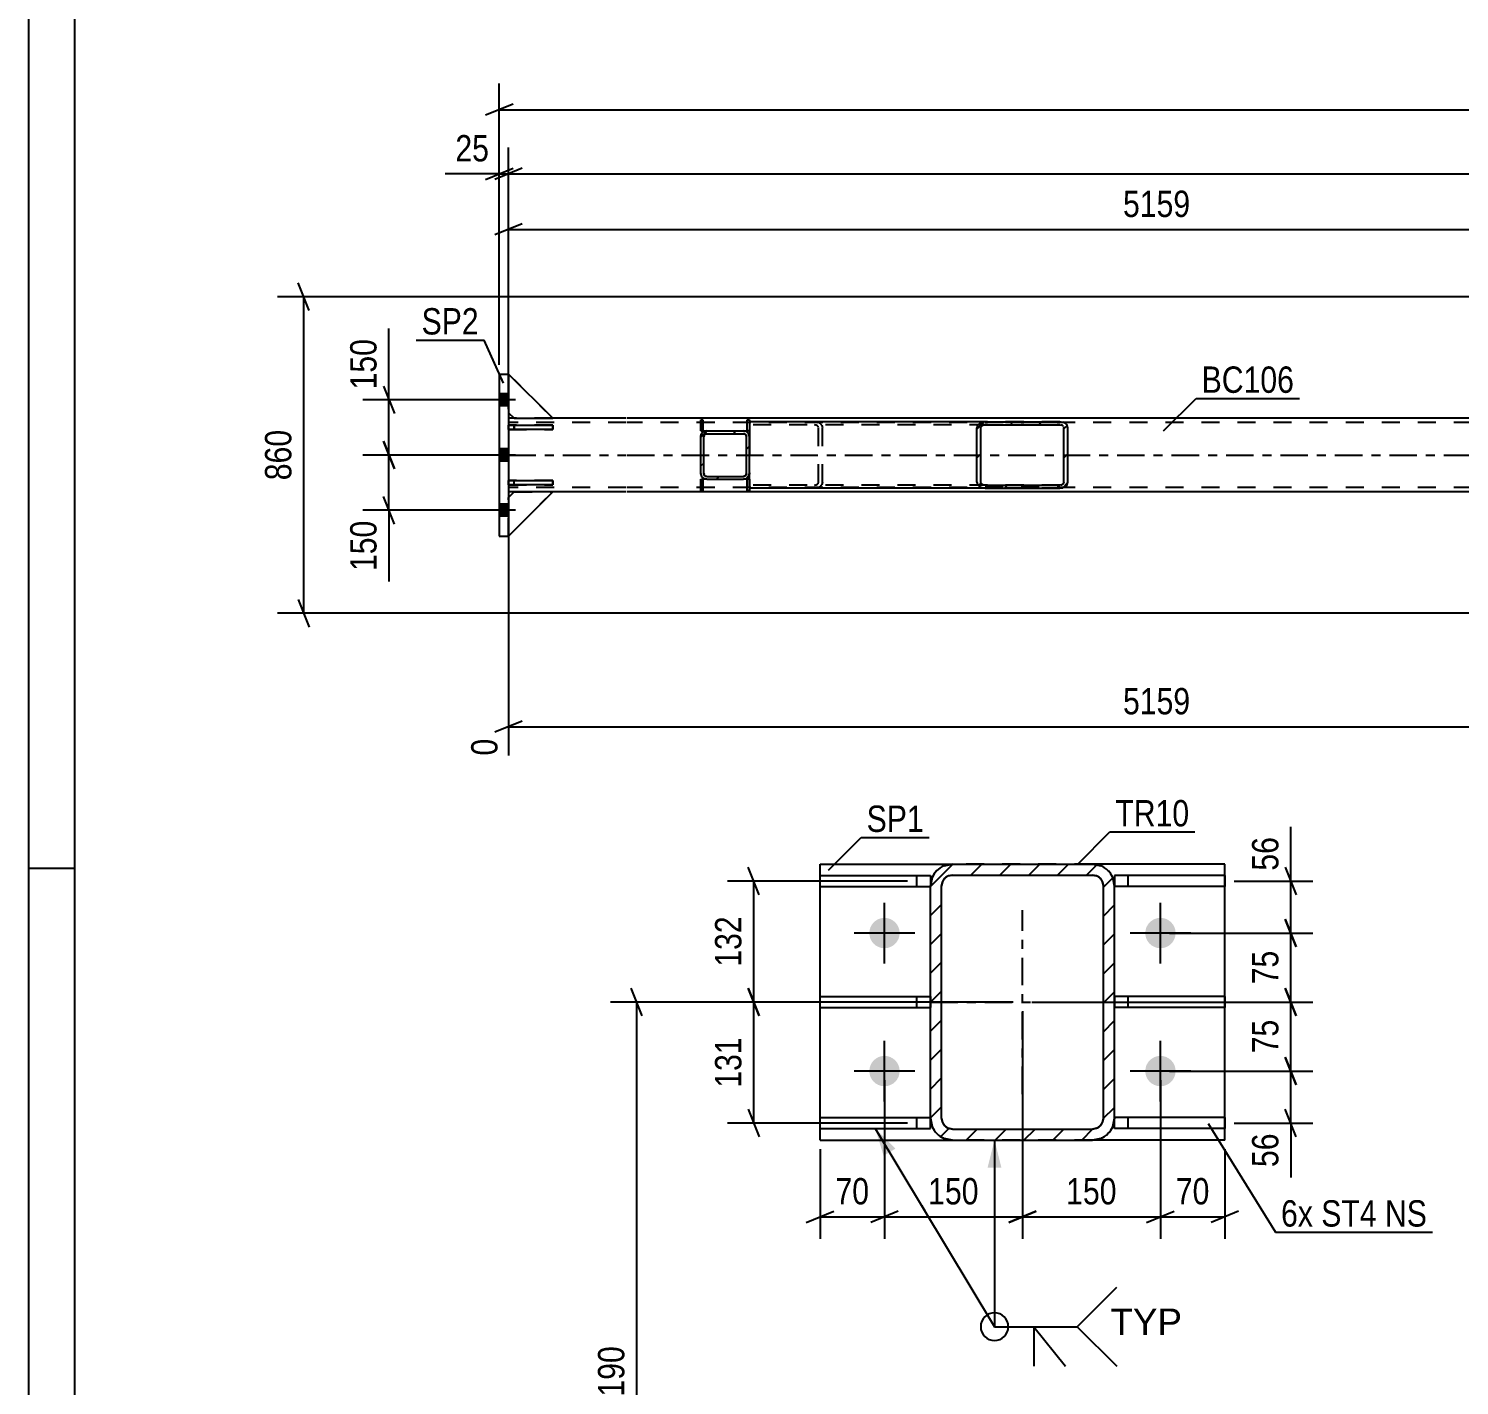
# Model space of a CAD drawing. Header units: millimetres. Extents: x -51 to 790, y -418 to 176.
# Drawn here: x -51.1 to 104.4, y -325.5 to -178 of the extents above; entities that cross this region are included whole.
import ezdxf

# ---------------------------------------------------------------- set-up
doc = ezdxf.new("R2010")
doc.units = ezdxf.units.MM
doc.linetypes.add('DXK_LINE_DOT2', pattern=[3.9198, 1.9599, -1.9599])
doc.linetypes.add('DXK_LINE_DOT3', pattern=[5.9187, 2.979, -0.9799, 0.9799, -0.9799])
doc.styles.add('Arial', font='ARIAL.TTF', dxfattribs={"height": 0.2})
doc.styles.add('Arial Narrow', font='ARIALN.TTF', dxfattribs={"height": 0.2})

# ---------------------------------------------------------------- blocks, each defined once
blk = doc.blocks.new('Unknown-389637219-15102')
at = {"color": 5, "linetype": 'Continuous'}
for p, q in [((-51.14, 175.66), (-51.14, -418.34)), ((-46.14, 170.66), (-46.14, -413.34)), ((-46.14, -269.34), (-51.14, -269.34))]:
    blk.add_line(p, q, dxfattribs=at)
blk = doc.blocks.new('Part-389637219-17723 - 17712')
at = {"linetype": 'Continuous'}
h = blk.add_hatch(dxfattribs=at)
h.set_pattern_fill('', scale=0.7, style=0, pattern_type=0)
h.set_pattern_definition([(45, (61.2886, -227.9383), (-1.57154, 1.57154), [])])
h.paths.add_polyline_path([(60.95, -227.99), (61.29, -227.94), (61.57, -227.8), (61.76, -227.59), (61.83, -227.35), (61.83, -221.43), (61.76, -221.18), (61.57, -220.97), (61.29, -220.84), (60.95, -220.79), (52.83, -220.79), (52.49, -220.84), (52.2, -220.97), (52.01, -221.18), (51.95, -221.43), (51.95, -227.35), (52.01, -227.59), (52.2, -227.8), (52.49, -227.94), (52.83, -227.99)])
h.paths.add_polyline_path([(52.66, -227.64), (52.52, -227.57), (52.42, -227.47), (52.39, -227.35), (52.39, -221.43), (52.42, -221.3), (52.52, -221.2), (52.66, -221.13), (52.83, -221.11), (60.95, -221.11), (61.12, -221.13), (61.26, -221.2), (61.36, -221.3), (61.39, -221.43), (61.39, -227.35), (61.36, -227.47), (61.26, -227.57), (61.12, -227.64), (60.95, -227.67), (52.83, -227.67)])
at = {"color": 2, "linetype": 'Continuous'}
for p, q in [((52.83, -220.79), (27.21, -220.79)), ((52.83, -220.79), (52.49, -220.84)), ((52.83, -220.79), (60.95, -220.79)), ((61.29, -220.84), (60.95, -220.79)), ((27.21, -221.75), (27.21, -222.39)), ((52.01, -221.18), (51.95, -221.43)), ((51.95, -227.35), (51.95, -221.43)), ((52.39, -221.43), (52.42, -221.3)), ((52.39, -227.35), (52.39, -221.43)), ((52.66, -221.13), (52.83, -221.11)), ((52.83, -221.11), (60.95, -221.11)), ((60.95, -221.11), (61.12, -221.13)), ((61.36, -221.3), (61.39, -221.43)), ((61.39, -227.35), (61.39, -221.43)), ((61.83, -221.43), (61.76, -221.18)), ((61.83, -227.35), (61.83, -221.43)), ((27.21, -227.03), (27.21, -226.39)), ((52.83, -227.99), (27.21, -227.99)), ((51.95, -227.35), (52.01, -227.59)), ((52.42, -227.47), (52.39, -227.35)), ((52.49, -227.94), (52.83, -227.99)), ((52.83, -227.67), (52.66, -227.64)), ((52.83, -227.67), (60.95, -227.67)), ((52.83, -227.99), (60.95, -227.99)), ((61.12, -227.64), (60.95, -227.67)), ((60.95, -227.99), (61.29, -227.94)), ((61.39, -227.35), (61.36, -227.47)), ((61.76, -227.59), (61.83, -227.35))]:
    blk.add_line(p, q, dxfattribs=at)
at = {"color": 7, "linetype": 'DXK_LINE_DOT2'}
for p, q in [((27.21, -220.79), (27.21, -221.75)), ((34.28, -220.79), (34.62, -220.84)), ((60.95, -220.79), (52.83, -220.79)), ((60.95, -221.11), (27.21, -221.11)), ((27.21, -222.39), (27.21, -226.39)), ((34.45, -221.13), (34.28, -221.11)), ((34.72, -221.43), (34.69, -221.3)), ((34.72, -227.35), (34.72, -221.43)), ((35.09, -221.18), (35.16, -221.43)), ((35.16, -227.35), (35.16, -221.43)), ((27.21, -227.35), (27.21, -227.03)), ((27.21, -227.99), (27.21, -227.35)), ((60.95, -227.67), (27.21, -227.67)), ((34.28, -227.67), (34.45, -227.64)), ((34.62, -227.94), (34.28, -227.99)), ((34.69, -227.47), (34.72, -227.35)), ((35.16, -227.35), (35.09, -227.59)), ((60.95, -227.99), (52.83, -227.99))]:
    blk.add_line(p, q, dxfattribs=at)
for centre, radius, start, end in [((34.42, -221.61), 0.802, 32.4104, 75.4453), ((34.35, -221.52), 0.401, 32.4104, 75.4453), ((34.35, -227.25), 0.401, 284.5547, 327.5896), ((34.42, -227.16), 0.802, 284.5547, 327.5896)]:
    blk.add_arc(centre, radius, start, end, dxfattribs=at)
at = {"color": 2, "linetype": 'Continuous'}
for centre, radius, start, end in [((52.69, -221.61), 0.802, 104.5547, 147.5896), ((61.09, -221.61), 0.802, 32.4104, 75.4453), ((52.76, -221.52), 0.401, 104.5547, 147.5896), ((61.02, -221.52), 0.401, 32.4104, 75.4453), ((52.69, -227.16), 0.802, 212.4104, 255.4453), ((52.76, -227.25), 0.401, 212.4104, 255.4453), ((61.02, -227.25), 0.401, 284.5547, 327.5896), ((61.09, -227.16), 0.802, 284.5547, 327.5896)]:
    blk.add_arc(centre, radius, start, end, dxfattribs=at)
blk = doc.blocks.new('Part-389637219-17779 - 17712')
at = {"color": 2, "linetype": 'Continuous'}
for p, q in [((26.97, -228.23), (26.97, -227.03)), ((27.21, -227.03), (26.97, -227.03)), ((27.21, -227.03), (27.21, -228.23)), ((27.21, -228.23), (26.97, -228.23))]:
    blk.add_line(p, q, dxfattribs=at)
blk = doc.blocks.new('Part-389637219-17781 - 17712')
at = {"color": 2, "linetype": 'Continuous'}
for p, q in [((21.93, -227.03), (21.93, -227.03)), ((21.93, -227.03), (21.93, -228.23)), ((21.93, -227.03), (22.17, -227.03)), ((22.17, -227.03), (22.17, -227.03)), ((22.17, -227.03), (22.17, -228.23)), ((22.17, -228.23), (21.93, -228.23)), ((22.17, -228.23), (22.17, -228.23))]:
    blk.add_line(p, q, dxfattribs=at)
at = {"color": 7, "linetype": 'DXK_LINE_DOT2'}
for p, q in [((21.93, -228.23), (21.93, -227.03)), ((22.17, -227.03), (22.17, -228.23))]:
    blk.add_line(p, q, dxfattribs=at)
blk = doc.blocks.new('Part-389637219-17724 - 17712')
at = {"linetype": 'Continuous'}
h = blk.add_hatch(dxfattribs=at)
h.set_pattern_fill('', scale=0.7, style=0, pattern_type=0)
h.set_pattern_definition([(45, (26.8196, -226.9783), (-1.57154, 1.57154), [])])
h.paths.add_polyline_path([(26.57, -227.03), (26.82, -226.98), (27.03, -226.84), (27.17, -226.63), (27.21, -226.39), (27.21, -222.39), (27.17, -222.14), (27.03, -221.93), (26.82, -221.8), (26.57, -221.75), (22.57, -221.75), (22.33, -221.8), (22.12, -221.93), (21.98, -222.14), (21.93, -222.39), (21.93, -226.39), (21.98, -226.63), (22.12, -226.84), (22.33, -226.98), (22.57, -227.03)])
h.paths.add_polyline_path([(22.45, -226.68), (22.35, -226.61), (22.28, -226.51), (22.25, -226.39), (22.25, -222.39), (22.28, -222.26), (22.35, -222.16), (22.45, -222.09), (22.57, -222.07), (26.57, -222.07), (26.7, -222.09), (26.8, -222.16), (26.87, -222.26), (26.89, -222.39), (26.89, -226.39), (26.87, -226.51), (26.8, -226.61), (26.7, -226.68), (26.57, -226.71), (22.57, -226.71)])
at = {"color": 7, "linetype": 'DXK_LINE_DOT2'}
for p, q in [((21.93, -222.39), (21.98, -222.14)), ((21.93, -226.39), (21.93, -222.39)), ((22.28, -222.26), (22.25, -222.39)), ((22.25, -226.39), (22.25, -222.39)), ((22.33, -221.8), (22.57, -221.75)), ((22.57, -222.07), (22.45, -222.09)), ((22.57, -221.75), (26.57, -221.75)), ((22.57, -222.07), (26.57, -222.07)), ((26.57, -221.75), (26.82, -221.8)), ((26.7, -222.09), (26.57, -222.07)), ((26.89, -222.39), (26.87, -222.26)), ((26.89, -226.39), (26.89, -222.39)), ((27.17, -222.14), (27.21, -222.39)), ((27.21, -226.39), (27.21, -222.39)), ((21.98, -226.63), (21.93, -226.39)), ((22.25, -226.39), (22.28, -226.51)), ((22.57, -227.03), (22.33, -226.98)), ((22.45, -226.68), (22.57, -226.71)), ((22.57, -226.71), (26.57, -226.71)), ((22.57, -227.03), (26.57, -227.03)), ((26.57, -226.71), (26.7, -226.68)), ((26.82, -226.98), (26.57, -227.03)), ((26.87, -226.51), (26.89, -226.39)), ((27.21, -226.39), (27.17, -226.63))]:
    blk.add_line(p, q, dxfattribs=at)
at = {"color": 2, "linetype": 'Continuous'}
for p, q in [((21.98, -222.14), (21.93, -222.39)), ((21.93, -226.39), (21.93, -222.39)), ((22.25, -222.39), (22.28, -222.26)), ((22.25, -226.39), (22.25, -222.39)), ((22.57, -221.75), (22.33, -221.8)), ((22.45, -222.09), (22.57, -222.07)), ((22.57, -221.75), (26.57, -221.75)), ((22.57, -222.07), (26.57, -222.07)), ((26.82, -221.8), (26.57, -221.75)), ((26.57, -222.07), (26.7, -222.09)), ((26.87, -222.26), (26.89, -222.39)), ((26.89, -226.39), (26.89, -222.39)), ((27.21, -222.39), (27.17, -222.14)), ((27.21, -226.39), (27.21, -222.39)), ((21.93, -226.39), (21.98, -226.63)), ((22.28, -226.51), (22.25, -226.39)), ((22.33, -226.98), (22.57, -227.03)), ((22.57, -226.71), (22.45, -226.68)), ((22.57, -226.71), (26.57, -226.71)), ((22.57, -227.03), (26.57, -227.03)), ((26.7, -226.68), (26.57, -226.71)), ((26.57, -227.03), (26.82, -226.98)), ((26.89, -226.39), (26.87, -226.51)), ((27.17, -226.63), (27.21, -226.39))]:
    blk.add_line(p, q, dxfattribs=at)
at = {"color": 7, "linetype": 'DXK_LINE_DOT3'}
blk.add_line((24.57, -224.39), (24.57, -224.39), dxfattribs=at)
at = {"color": 7, "linetype": 'DXK_LINE_DOT2'}
for centre, radius, start, end in [((22.57, -222.39), 0.64, 112.5, 157.5), ((22.57, -222.39), 0.32, 112.5, 157.5), ((26.57, -222.39), 0.32, 22.5, 67.5), ((26.57, -222.39), 0.64, 22.5, 67.5), ((22.57, -226.39), 0.64, 202.5, 247.5), ((22.57, -226.39), 0.32, 202.5, 247.5), ((26.57, -226.39), 0.32, 292.5, 337.5), ((26.57, -226.39), 0.64, 292.5, 337.5)]:
    blk.add_arc(centre, radius, start, end, dxfattribs=at)
at = {"color": 2, "linetype": 'Continuous'}
for centre, radius, start, end in [((22.57, -222.39), 0.64, 112.5, 157.5), ((22.57, -222.39), 0.32, 112.5, 157.5), ((26.57, -222.39), 0.32, 22.5, 67.5), ((26.57, -222.39), 0.64, 22.5, 67.5), ((22.57, -226.39), 0.64, 202.5, 247.5), ((22.57, -226.39), 0.32, 202.5, 247.5), ((26.57, -226.39), 0.32, 292.5, 337.5), ((26.57, -226.39), 0.64, 292.5, 337.5)]:
    blk.add_arc(centre, radius, start, end, dxfattribs=at)
blk = doc.blocks.new('Part-389637219-17791 - 17712')
at = {"color": 2, "linetype": 'Continuous'}
for p, q in [((1.63, -220.39), (1.03, -220.39)), ((13.83, -220.39), (5.83, -220.39)), ((598.77, -220.39), (13.93, -220.39)), ((1.63, -228.39), (1.03, -228.39)), ((13.83, -228.39), (5.83, -228.39)), ((598.77, -228.39), (13.93, -228.39))]:
    blk.add_line(p, q, dxfattribs=at)
at = {"color": 7, "linetype": 'DXK_LINE_DOT2'}
for p, q in [((1.03, -220.39), (1.03, -228.39)), ((5.83, -220.39), (1.63, -220.39)), ((13.83, -220.87), (1.03, -220.87)), ((603.57, -220.87), (13.93, -220.87)), ((13.83, -227.91), (1.03, -227.91)), ((5.83, -228.39), (1.63, -228.39)), ((603.57, -227.91), (13.93, -227.91))]:
    blk.add_line(p, q, dxfattribs=at)
at = {"color": 7, "linetype": 'DXK_LINE_DOT3'}
for p, q in [((1.03, -224.39), (13.83, -224.39)), ((13.93, -224.39), (603.57, -224.39))]:
    blk.add_line(p, q, dxfattribs=at)
blk = doc.blocks.new('Part-389637219-17738 - 17712')
at = {"color": 2, "linetype": 'Continuous'}
for p, q in [((0.03, -215.59), (1.03, -215.59)), ((0.03, -215.59), (0.03, -233.19)), ((1.03, -215.59), (1.03, -233.19)), ((0.03, -233.19), (1.03, -233.19))]:
    blk.add_line(p, q, dxfattribs=at)
blk = doc.blocks.new('Part-389637219-17740 - 17712')
at = {"color": 7, "linetype": 'DXK_LINE_DOT2'}
for p, q in [((5.83, -221.15), (1.03, -221.15)), ((1.03, -221.15), (1.03, -221.63)), ((1.03, -221.63), (5.83, -221.63)), ((1.63, -221.15), (1.63, -221.63)), ((5.83, -221.63), (5.83, -221.15))]:
    blk.add_line(p, q, dxfattribs=at)
blk = doc.blocks.new('Part-389637219-17741 - 17712')
at = {"color": 7, "linetype": 'DXK_LINE_DOT2'}
for p, q in [((5.83, -227.15), (1.03, -227.15)), ((1.03, -227.15), (1.03, -227.63)), ((1.03, -227.63), (5.83, -227.63)), ((1.63, -227.63), (1.63, -227.15)), ((5.83, -227.63), (5.83, -227.15))]:
    blk.add_line(p, q, dxfattribs=at)
blk = doc.blocks.new('Part-389637219-17742 - 17712')
at = {"color": 2, "linetype": 'Continuous'}
for p, q in [((1.03, -221.15), (5.83, -221.15)), ((1.03, -221.63), (1.03, -221.15)), ((5.83, -221.63), (1.03, -221.63)), ((5.83, -221.15), (5.83, -221.63))]:
    blk.add_line(p, q, dxfattribs=at)
at = {"color": 7, "linetype": 'DXK_LINE_DOT2'}
blk.add_line((1.63, -221.63), (1.63, -221.15), dxfattribs=at)
blk = doc.blocks.new('Part-389637219-17743 - 17712')
at = {"color": 2, "linetype": 'Continuous'}
for p, q in [((1.03, -227.15), (5.83, -227.15)), ((1.03, -227.63), (1.03, -227.15)), ((5.83, -227.63), (1.03, -227.63)), ((5.83, -227.15), (5.83, -227.63))]:
    blk.add_line(p, q, dxfattribs=at)
at = {"color": 7, "linetype": 'DXK_LINE_DOT2'}
blk.add_line((1.63, -227.63), (1.63, -227.15), dxfattribs=at)
blk = doc.blocks.new('Part-389637219-17744 - 17712')
at = {"color": 7, "linetype": 'DXK_LINE_DOT2'}
for p, q in [((1.03, -228.99), (1.63, -228.39)), ((5.83, -228.39), (1.03, -233.19)), ((1.63, -228.39), (5.83, -228.39)), ((1.03, -233.19), (1.03, -228.99))]:
    blk.add_line(p, q, dxfattribs=at)
blk = doc.blocks.new('Part-389637219-17745 - 17712')
at = {"color": 2, "linetype": 'Continuous'}
for p, q in [((1.03, -228.99), (1.63, -228.39)), ((5.83, -228.39), (1.03, -233.19)), ((5.83, -228.39), (1.63, -228.39))]:
    blk.add_line(p, q, dxfattribs=at)
at = {"color": 7, "linetype": 'DXK_LINE_DOT2'}
blk.add_line((1.03, -233.19), (1.03, -228.99), dxfattribs=at)
blk = doc.blocks.new('Part-389637219-17746 - 17712')
at = {"color": 7, "linetype": 'DXK_LINE_DOT2'}
for p, q in [((1.03, -228.99), (1.63, -228.39)), ((5.83, -228.39), (1.03, -233.19)), ((1.63, -228.39), (5.83, -228.39)), ((1.03, -233.19), (1.03, -228.99))]:
    blk.add_line(p, q, dxfattribs=at)
blk = doc.blocks.new('Part-389637219-17747 - 17712')
at = {"color": 7, "linetype": 'DXK_LINE_DOT2'}
for p, q in [((5.83, -220.39), (1.03, -215.59)), ((1.03, -215.59), (1.03, -219.79)), ((1.03, -219.79), (1.63, -220.39)), ((1.63, -220.39), (5.83, -220.39))]:
    blk.add_line(p, q, dxfattribs=at)
blk = doc.blocks.new('Part-389637219-17748 - 17712')
at = {"color": 2, "linetype": 'Continuous'}
for p, q in [((5.83, -220.39), (1.03, -215.59)), ((1.03, -219.79), (1.63, -220.39)), ((1.63, -220.39), (5.83, -220.39))]:
    blk.add_line(p, q, dxfattribs=at)
at = {"color": 7, "linetype": 'DXK_LINE_DOT2'}
blk.add_line((1.03, -215.59), (1.03, -219.79), dxfattribs=at)
blk = doc.blocks.new('Part-389637219-17749 - 17712')
at = {"color": 7, "linetype": 'DXK_LINE_DOT2'}
for p, q in [((5.83, -220.39), (1.03, -215.59)), ((1.03, -215.59), (1.03, -219.79)), ((1.03, -219.79), (1.63, -220.39)), ((1.63, -220.39), (5.83, -220.39))]:
    blk.add_line(p, q, dxfattribs=at)
blk = doc.blocks.new('Part-389637219-17780 - 17712')
at = {"color": 2, "linetype": 'Continuous'}
for p, q in [((26.97, -221.75), (26.97, -220.55)), ((26.97, -220.55), (27.21, -220.55)), ((27.21, -220.55), (27.21, -221.75)), ((27.21, -221.75), (26.97, -221.75))]:
    blk.add_line(p, q, dxfattribs=at)
blk = doc.blocks.new('Part-389637219-17782 - 17712')
at = {"color": 2, "linetype": 'Continuous'}
for p, q in [((21.93, -220.55), (21.93, -220.55)), ((21.93, -220.55), (22.17, -220.55)), ((21.93, -221.75), (21.93, -220.55)), ((22.17, -220.55), (22.17, -220.55)), ((22.17, -221.75), (22.17, -220.55)), ((21.93, -221.75), (22.17, -221.75)), ((22.17, -221.75), (22.17, -221.75))]:
    blk.add_line(p, q, dxfattribs=at)
at = {"color": 7, "linetype": 'DXK_LINE_DOT2'}
for p, q in [((21.93, -221.75), (21.93, -220.55)), ((22.17, -220.55), (22.17, -221.75)), ((22.17, -221.75), (22.17, -221.75))]:
    blk.add_line(p, q, dxfattribs=at)
blk = doc.blocks.new('Bolt-389637219-17883 - 17712')
at = {"linetype": 'Continuous'}
for points in [[(0.03, -217.73), (0.03, -219.05), (1.03, -219.05), (1.03, -217.73)], [(0.03, -217.73), (0.03, -219.05), (1.03, -219.05), (1.03, -217.73)], [(0.03, -217.73), (0.03, -219.05), (1.03, -219.05), (1.03, -217.73)], [(0.03, -217.73), (0.03, -219.05), (1.03, -219.05), (1.03, -217.73)], [(0.03, -223.73), (0.03, -225.05), (1.03, -225.05), (1.03, -223.73)], [(0.03, -223.73), (0.03, -225.05), (1.03, -225.05), (1.03, -223.73)], [(0.03, -229.73), (0.03, -231.05), (1.03, -231.05), (1.03, -229.73)], [(0.03, -229.73), (0.03, -231.05), (1.03, -231.05), (1.03, -229.73)], [(0.03, -229.73), (0.03, -231.05), (1.03, -231.05), (1.03, -229.73)], [(0.03, -229.73), (0.03, -231.05), (1.03, -231.05), (1.03, -229.73)]]:
    blk.add_hatch(color=1, dxfattribs=at).paths.add_polyline_path(points)
at = {"color": 1, "linetype": 'Continuous'}
for p, q in [((1.03, -217.73), (0.03, -217.73)), ((1.03, -217.73), (0.03, -217.73)), ((1.03, -217.73), (0.03, -217.73)), ((1.03, -217.73), (0.03, -217.73)), ((1.79, -218.39), (-2.97, -218.39)), ((1.79, -218.39), (-2.97, -218.39)), ((1.79, -218.39), (-2.97, -218.39)), ((1.79, -218.39), (-2.97, -218.39)), ((1.03, -219.05), (0.03, -219.05)), ((1.03, -219.05), (0.03, -219.05)), ((1.03, -219.05), (0.03, -219.05)), ((1.03, -219.05), (0.03, -219.05)), ((1.03, -223.73), (0.03, -223.73)), ((1.03, -223.73), (0.03, -223.73)), ((1.79, -224.39), (-2.97, -224.39)), ((1.79, -224.39), (-2.97, -224.39)), ((1.03, -225.05), (0.03, -225.05)), ((1.03, -225.05), (0.03, -225.05)), ((1.03, -229.73), (0.03, -229.73)), ((1.03, -229.73), (0.03, -229.73)), ((1.03, -229.73), (0.03, -229.73)), ((1.03, -229.73), (0.03, -229.73)), ((1.79, -230.39), (-2.97, -230.39)), ((1.79, -230.39), (-2.97, -230.39)), ((1.79, -230.39), (-2.97, -230.39)), ((1.79, -230.39), (-2.97, -230.39)), ((1.03, -231.05), (0.03, -231.05)), ((1.03, -231.05), (0.03, -231.05)), ((1.03, -231.05), (0.03, -231.05)), ((1.03, -231.05), (0.03, -231.05))]:
    blk.add_line(p, q, dxfattribs=at)
blk = doc.blocks.new('Part-389637219-22914 - 22887')
at = {"color": 2, "linetype": 'Continuous'}
for p, q in [((34.9, -298.84), (34.9, -268.84)), ((34.9, -268.84), (49.3, -268.84)), ((78.9, -268.84), (64.5, -268.84)), ((78.9, -298.84), (78.9, -268.84)), ((34.9, -298.84), (49.3, -298.84)), ((78.9, -298.84), (64.5, -298.84))]:
    blk.add_line(p, q, dxfattribs=at)
at = {"color": 7, "linetype": 'DXK_LINE_DOT2'}
for p, q in [((64.5, -268.84), (49.3, -268.84)), ((64.5, -298.84), (49.3, -298.84))]:
    blk.add_line(p, q, dxfattribs=at)
blk = doc.blocks.new('Part-389637219-22948 - 22887')
at = {"color": 2, "linetype": 'Continuous'}
for p, q in [((34.9, -284.44), (34.9, -283.24)), ((34.9, -283.24), (46.9, -283.24)), ((34.9, -284.44), (46.9, -284.44))]:
    blk.add_line(p, q, dxfattribs=at)
at = {"color": 7, "linetype": 'DXK_LINE_DOT2'}
for p, q in [((45.4, -284.44), (45.4, -283.24)), ((46.9, -283.24), (46.9, -284.44))]:
    blk.add_line(p, q, dxfattribs=at)
blk = doc.blocks.new('Part-389637219-22949 - 22887')
at = {"color": 2, "linetype": 'Continuous'}
for p, q in [((34.9, -271.29), (34.9, -270.09)), ((34.9, -270.09), (46.9, -270.09)), ((46.9, -270.09), (46.9, -271.24)), ((34.9, -271.29), (46.9, -271.29))]:
    blk.add_line(p, q, dxfattribs=at)
at = {"color": 7, "linetype": 'DXK_LINE_DOT2'}
for p, q in [((45.4, -271.29), (45.4, -270.09)), ((46.9, -271.24), (46.9, -271.29))]:
    blk.add_line(p, q, dxfattribs=at)
blk = doc.blocks.new('Part-389637219-22950 - 22887')
at = {"color": 2, "linetype": 'Continuous'}
for p, q in [((34.9, -297.59), (34.9, -296.39)), ((34.9, -296.39), (46.9, -296.39)), ((46.9, -297.59), (46.9, -296.44)), ((34.9, -297.59), (46.9, -297.59))]:
    blk.add_line(p, q, dxfattribs=at)
at = {"color": 7, "linetype": 'DXK_LINE_DOT2'}
for p, q in [((45.4, -297.59), (45.4, -296.39)), ((46.9, -296.44), (46.9, -296.39)), ((46.9, -296.39), (46.9, -296.44))]:
    blk.add_line(p, q, dxfattribs=at)
blk = doc.blocks.new('Part-389637219-22951 - 22887')
at = {"color": 2, "linetype": 'Continuous'}
for p, q in [((78.9, -283.24), (66.9, -283.24)), ((78.9, -284.44), (66.9, -284.44)), ((78.9, -283.24), (78.9, -284.44))]:
    blk.add_line(p, q, dxfattribs=at)
at = {"color": 7, "linetype": 'DXK_LINE_DOT2'}
for p, q in [((66.9, -283.24), (66.9, -284.44)), ((68.4, -284.44), (68.4, -283.24))]:
    blk.add_line(p, q, dxfattribs=at)
blk = doc.blocks.new('Part-389637219-22952 - 22887')
at = {"color": 2, "linetype": 'Continuous'}
for p, q in [((78.9, -270.09), (66.9, -270.09)), ((66.9, -270.09), (66.9, -271.24)), ((78.9, -270.09), (78.9, -271.29)), ((78.9, -271.29), (66.9, -271.29))]:
    blk.add_line(p, q, dxfattribs=at)
at = {"color": 7, "linetype": 'DXK_LINE_DOT2'}
for p, q in [((68.4, -271.29), (68.4, -270.09)), ((66.9, -271.24), (66.9, -271.29))]:
    blk.add_line(p, q, dxfattribs=at)
blk = doc.blocks.new('Part-389637219-22953 - 22887')
at = {"color": 2, "linetype": 'Continuous'}
for p, q in [((78.9, -296.39), (66.9, -296.39)), ((66.9, -297.59), (66.9, -296.44)), ((78.9, -296.39), (78.9, -297.59)), ((78.9, -297.59), (66.9, -297.59))]:
    blk.add_line(p, q, dxfattribs=at)
at = {"color": 7, "linetype": 'DXK_LINE_DOT2'}
for p, q in [((66.9, -296.44), (66.9, -296.39)), ((66.9, -296.39), (66.9, -296.44)), ((68.4, -297.59), (68.4, -296.39))]:
    blk.add_line(p, q, dxfattribs=at)
blk = doc.blocks.new('Part-389637219-22967 - 22887')
at = {"linetype": 'Continuous'}
h = blk.add_hatch(dxfattribs=at)
h.set_pattern_fill('', scale=0.7, style=0, pattern_type=0)
h.set_pattern_definition([(45, (46.8958, -296.4366), (-1.57154, 1.57154), [])])
h.paths.add_polyline_path([(46.9, -271.24), (46.9, -296.44), (47.08, -297.36), (47.6, -298.13), (48.38, -298.65), (49.3, -298.84), (64.5, -298.84), (65.41, -298.65), (66.19, -298.13), (66.71, -297.36), (66.9, -296.44), (66.9, -271.24), (66.71, -270.32), (66.19, -269.54), (65.41, -269.02), (64.5, -268.84), (49.3, -268.84), (48.38, -269.02), (47.6, -269.54), (47.08, -270.32)])
h.paths.add_polyline_path([(48.45, -270.39), (48.84, -270.13), (49.3, -270.04), (64.5, -270.04), (64.96, -270.13), (65.34, -270.39), (65.6, -270.78), (65.7, -271.24), (65.7, -296.44), (65.6, -296.9), (65.34, -297.29), (64.96, -297.55), (64.5, -297.64), (49.3, -297.64), (48.84, -297.55), (48.45, -297.29), (48.19, -296.9), (48.1, -296.44), (48.1, -271.24), (48.19, -270.78)])
at = {"color": 7, "linetype": 'DXK_LINE_DOT2'}
for p, q in [((48.38, -269.02), (49.3, -268.84)), ((49.3, -268.84), (64.5, -268.84)), ((64.5, -268.84), (65.41, -269.02)), ((46.9, -271.24), (47.08, -270.32)), ((49.3, -270.04), (48.84, -270.13)), ((49.3, -270.04), (64.5, -270.04)), ((64.96, -270.13), (64.5, -270.04)), ((66.71, -270.32), (66.9, -271.24)), ((46.9, -296.44), (46.9, -271.24)), ((48.19, -270.78), (48.1, -271.24)), ((48.1, -296.44), (48.1, -271.24)), ((65.7, -271.24), (65.6, -270.78)), ((65.7, -296.44), (65.7, -271.24)), ((66.9, -296.44), (66.9, -271.24)), ((47.08, -297.36), (46.9, -296.44)), ((48.1, -296.44), (48.19, -296.9)), ((65.6, -296.9), (65.7, -296.44)), ((66.9, -296.44), (66.71, -297.36)), ((48.84, -297.55), (49.3, -297.64)), ((49.3, -297.64), (64.5, -297.64)), ((64.5, -297.64), (64.96, -297.55)), ((49.3, -298.84), (48.38, -298.65)), ((49.3, -298.84), (64.5, -298.84)), ((65.41, -298.65), (64.5, -298.84))]:
    blk.add_line(p, q, dxfattribs=at)
at = {"color": 2, "linetype": 'Continuous'}
for p, q in [((49.3, -268.84), (48.38, -269.02)), ((49.3, -268.84), (64.5, -268.84)), ((65.41, -269.02), (64.5, -268.84)), ((47.08, -270.32), (46.9, -271.24)), ((48.84, -270.13), (49.3, -270.04)), ((49.3, -270.04), (64.5, -270.04)), ((64.5, -270.04), (64.96, -270.13)), ((66.9, -271.24), (66.71, -270.32)), ((46.9, -296.44), (46.9, -271.24)), ((48.1, -271.24), (48.19, -270.78)), ((48.1, -296.44), (48.1, -271.24)), ((65.6, -270.78), (65.7, -271.24)), ((65.7, -296.44), (65.7, -271.24)), ((66.9, -296.44), (66.9, -271.24)), ((46.9, -296.44), (47.08, -297.36)), ((48.19, -296.9), (48.1, -296.44)), ((65.7, -296.44), (65.6, -296.9)), ((66.71, -297.36), (66.9, -296.44)), ((49.3, -297.64), (48.84, -297.55)), ((49.3, -297.64), (64.5, -297.64)), ((64.96, -297.55), (64.5, -297.64)), ((48.38, -298.65), (49.3, -298.84)), ((49.3, -298.84), (64.5, -298.84)), ((64.5, -298.84), (65.41, -298.65))]:
    blk.add_line(p, q, dxfattribs=at)
at = {"color": 7, "linetype": 'DXK_LINE_DOT3'}
for p, q in [((56.9, -293.84), (56.9, -273.84)), ((46.9, -283.84), (66.9, -283.84))]:
    blk.add_line(p, q, dxfattribs=at)
at = {"color": 7, "linetype": 'DXK_LINE_DOT2'}
for centre, radius, start, end in [((49.3, -271.24), 2.4, 112.5, 157.5), ((64.5, -271.24), 2.4, 22.5, 67.5), ((49.3, -271.24), 1.2, 112.5, 157.5), ((64.5, -271.24), 1.2, 22.5, 67.5), ((49.3, -296.44), 1.2, 202.5, 247.5), ((64.5, -296.44), 1.2, 292.5, 337.5), ((49.3, -296.44), 2.4, 202.5, 247.5), ((64.5, -296.44), 2.4, 292.5, 337.5)]:
    blk.add_arc(centre, radius, start, end, dxfattribs=at)
at = {"color": 2, "linetype": 'Continuous'}
for centre, radius, start, end in [((49.3, -271.24), 2.4, 112.5, 157.5), ((64.5, -271.24), 2.4, 22.5, 67.5), ((49.3, -271.24), 1.2, 112.5, 157.5), ((64.5, -271.24), 1.2, 22.5, 67.5), ((49.3, -296.44), 1.2, 202.5, 247.5), ((64.5, -296.44), 1.2, 292.5, 337.5), ((49.3, -296.44), 2.4, 202.5, 247.5), ((64.5, -296.44), 2.4, 292.5, 337.5)]:
    blk.add_arc(centre, radius, start, end, dxfattribs=at)
blk = doc.blocks.new('Bolt-389637219-23059 - 22887')
at = {"linetype": 'Continuous'}
for points in [[(40.25, -276.34, -1), (43.55, -276.34, -1)], [(70.25, -276.34, -1), (73.55, -276.34, -1)], [(40.25, -291.34, -1), (43.55, -291.34, -1)], [(70.25, -291.34, -1), (73.55, -291.34, -1)]]:
    blk.add_hatch(color=1, dxfattribs=at).paths.add_polyline_path(points)
at = {"color": 1, "linetype": 'Continuous'}
for p, q in [((41.9, -279.64), (41.9, -273.04)), ((71.9, -279.64), (71.9, -273.04)), ((45.2, -276.34), (38.6, -276.34)), ((75.2, -276.34), (68.6, -276.34)), ((41.9, -294.64), (41.9, -288.04)), ((71.9, -294.64), (71.9, -288.04)), ((45.2, -291.34), (38.6, -291.34)), ((75.2, -291.34), (68.6, -291.34))]:
    blk.add_line(p, q, dxfattribs=at)
blk = doc.blocks.new('StraightDimension-389637219-38809 - 17712')
at = {"color": 7, "linetype": 'Continuous'}
for p, q in [((-12.57, -222.89), (-11.37, -225.89)), ((-2.34, -224.39), (-14.82, -224.39)), ((-11.97, -230.39), (-11.97, -224.39)), ((-11.37, -231.89), (-12.57, -228.89)), ((-2.34, -230.39), (-14.82, -230.39))]:
    blk.add_line(p, q, dxfattribs=at)
at = {"color": 0}
blk.add_wipeout([(-12.72, -230.91), (-16.92, -230.91), (-16.92, -237.6), (-12.72, -237.6)], dxfattribs=at)
at = {"color": 7, "linetype": 'Continuous'}
blk.add_line((-11.97, -230.39), (-11.97, -238.12), dxfattribs=at)
blk.add_line((-11.97, -230.39), (-11.97, -238.12), dxfattribs=at)
at = {"color": 3, "style": 'Arial Narrow'}
blk.add_text('150', height=2.863, rotation=90.0002, dxfattribs=at).set_placement((-13.32, -237))
blk = doc.blocks.new('StraightDimension-389637219-24324 - 17712')
at = {"color": 7, "linetype": 'Continuous'}
for p, q in [((1.03, -214.59), (1.03, -190.98)), ((2.53, -193.23), (-0.47, -194.43)), ((1.03, -193.83), (603.57, -193.83))]:
    blk.add_line(p, q, dxfattribs=at)
blk = doc.blocks.new('StraightDimension-389637219-24325 - 17712')
at = {"color": 7, "linetype": 'Continuous'}
for p, q in [((0.03, -214.59), (0.03, -190.98)), ((1.03, -214.59), (1.03, -190.98)), ((-1.47, -194.43), (1.53, -193.23)), ((2.53, -193.23), (-0.47, -194.43)), ((0.03, -193.83), (1.03, -193.83))]:
    blk.add_line(p, q, dxfattribs=at)
at = {"color": 0}
blk.add_wipeout([(-0.49, -193.08), (-0.49, -188.88), (-5.35, -188.88), (-5.35, -193.08)], dxfattribs=at)
at = {"color": 7, "linetype": 'Continuous'}
blk.add_line((0.03, -193.83), (-5.87, -193.83), dxfattribs=at)
blk.add_line((0.03, -193.83), (-5.87, -193.83), dxfattribs=at)
at = {"color": 3, "style": 'Arial Narrow'}
blk.add_text('25', height=2.863, dxfattribs=at).set_placement((-4.75, -192.48))
blk = doc.blocks.new('StraightDimension-389637219-24482 - 17712')
at = {"color": 7, "linetype": 'Continuous'}
for p, q in [((0.03, -214.59), (0.03, -184.01)), ((1.53, -186.26), (-1.47, -187.46)), ((0.03, -186.86), (604.57, -186.86))]:
    blk.add_line(p, q, dxfattribs=at)
blk = doc.blocks.new('StraightDimension-389637219-24494 - 17712')
at = {"color": 7, "linetype": 'Continuous'}
for p, q in [((-20.63, -208.69), (-21.83, -205.69)), ((137.07, -207.19), (-24.08, -207.19)), ((-21.23, -241.58), (-21.23, -207.19)), ((-21.83, -240.08), (-20.63, -243.08)), ((137.07, -241.58), (-24.08, -241.58))]:
    blk.add_line(p, q, dxfattribs=at)
at = {"color": 0}
blk.add_wipeout([(-21.98, -221.04), (-26.18, -221.04), (-26.18, -227.73), (-21.98, -227.73)], dxfattribs=at)
at = {"color": 3, "style": 'Arial Narrow'}
blk.add_text('860', height=2.863, rotation=90.0002, dxfattribs=at).set_placement((-22.58, -227.13))
blk = doc.blocks.new('StraightDimension-389637219-24502 - 17712')
at = {"color": 7, "linetype": 'Continuous'}
for p, q in [((1.03, -229.39), (1.03, -257.05)), ((141.93, -239.02), (141.93, -262.53)), ((2.53, -253.32), (-0.47, -254.52)), ((140.43, -254.52), (143.43, -253.32)), ((1.03, -253.92), (141.93, -253.92))]:
    blk.add_line(p, q, dxfattribs=at)
at = {"color": 0}
blk.add_wipeout([(75.74, -253.17), (75.74, -248.97), (67.23, -248.97), (67.23, -253.17)], dxfattribs=at)
at = {"color": 0, "linetype": 'Continuous'}
for points in [[(0.43, -254.62), (-3.77, -254.62), (-3.77, -257.65), (0.43, -257.65)], [(141.33, -254.62), (137.13, -254.62), (137.13, -263.13), (141.33, -263.13)]]:
    blk.add_wipeout(points, dxfattribs=at)
at = {"color": 3, "style": 'Arial Narrow'}
blk.add_text('5159', height=2.863, dxfattribs=at).set_placement((67.83, -252.57))
at = {"color": 3, "linetype": 'Continuous', "style": 'Arial Narrow'}
for s, height, p in [('0', 2.86, (-0.17, -257.05)), ('5159', 2.863, (140.73, -262.53))]:
    blk.add_text(s, height=height, rotation=90.0002, dxfattribs=at).set_placement(p)
blk = doc.blocks.new('StraightDimension-389637219-30841 - 17712')
at = {"color": 7, "linetype": 'Continuous'}
for p, q in [((1.03, -219.39), (1.03, -197.02)), ((141.93, -217.33), (141.93, -197.02)), ((2.53, -199.27), (-0.47, -200.47)), ((1.03, -199.87), (141.93, -199.87)), ((140.43, -200.47), (143.43, -199.27))]:
    blk.add_line(p, q, dxfattribs=at)
at = {"color": 0}
blk.add_wipeout([(75.74, -199.12), (75.74, -194.92), (67.23, -194.92), (67.23, -199.12)], dxfattribs=at)
at = {"color": 3, "style": 'Arial Narrow'}
blk.add_text('5159', height=2.863, dxfattribs=at).set_placement((67.83, -198.52))
blk = doc.blocks.new('StraightDimension-389637219-38808 - 17712')
at = {"color": 7, "linetype": 'Continuous'}
for p, q in [((-12.57, -216.89), (-11.37, -219.89)), ((-2.97, -218.39), (-14.82, -218.39)), ((-11.97, -224.39), (-11.97, -218.39)), ((-11.37, -225.89), (-12.57, -222.89)), ((-2.34, -224.39), (-14.82, -224.39))]:
    blk.add_line(p, q, dxfattribs=at)
at = {"color": 0}
blk.add_wipeout([(-12.72, -211.18), (-16.92, -211.18), (-16.92, -217.86), (-12.72, -217.86)], dxfattribs=at)
at = {"color": 7, "linetype": 'Continuous'}
blk.add_line((-11.97, -218.39), (-11.97, -210.65), dxfattribs=at)
blk.add_line((-11.97, -218.39), (-11.97, -210.65), dxfattribs=at)
at = {"color": 3, "style": 'Arial Narrow'}
blk.add_text('150', height=2.863, rotation=90.0002, dxfattribs=at).set_placement((-13.32, -217.26))
blk = doc.blocks.new('StraightDimension-389637219-39030 - 22887')
at = {"color": 7, "linetype": 'Continuous'}
for p, q in [((85.47, -282.34), (86.67, -285.34)), ((57.9, -283.84), (88.47, -283.84)), ((86.07, -291.34), (86.07, -283.84)), ((86.67, -292.84), (85.47, -289.84)), ((72.9, -291.34), (88.47, -291.34))]:
    blk.add_line(p, q, dxfattribs=at)
at = {"color": 0}
blk.add_wipeout([(85.32, -285.16), (81.12, -285.16), (81.12, -290.01), (85.32, -290.01)], dxfattribs=at)
at = {"color": 3, "style": 'Arial Narrow'}
blk.add_text('75', height=2.863, rotation=90.0002, dxfattribs=at).set_placement((84.72, -289.41))
blk = doc.blocks.new('StraightDimension-389637219-38968 - 22887')
at = {"color": 7, "linetype": 'Continuous'}
for p, q in [((28.29, -272.19), (27.09, -269.19)), ((44.4, -270.69), (24.84, -270.69)), ((27.69, -283.84), (27.69, -270.69)), ((27.09, -282.34), (28.29, -285.34)), ((55.9, -283.84), (24.84, -283.84))]:
    blk.add_line(p, q, dxfattribs=at)
at = {"color": 0}
blk.add_wipeout([(26.94, -273.92), (22.74, -273.92), (22.74, -280.6), (26.94, -280.6)], dxfattribs=at)
at = {"color": 3, "style": 'Arial Narrow'}
blk.add_text('132', height=2.863, rotation=90.0002, dxfattribs=at).set_placement((26.34, -280))
blk = doc.blocks.new('StraightDimension-389637219-39031 - 22887')
at = {"color": 7, "linetype": 'Continuous'}
for p, q in [((85.47, -289.84), (86.67, -292.84)), ((72.9, -291.34), (88.47, -291.34)), ((86.07, -296.99), (86.07, -291.34)), ((86.67, -298.49), (85.47, -295.49)), ((79.9, -296.99), (88.47, -296.99))]:
    blk.add_line(p, q, dxfattribs=at)
at = {"color": 0}
blk.add_wipeout([(85.32, -297.51), (81.12, -297.51), (81.12, -302.37), (85.32, -302.37)], dxfattribs=at)
at = {"color": 7, "linetype": 'Continuous'}
blk.add_line((86.07, -296.99), (86.07, -302.89), dxfattribs=at)
blk.add_line((86.07, -296.99), (86.07, -302.89), dxfattribs=at)
at = {"color": 3, "style": 'Arial Narrow'}
blk.add_text('56', height=2.863, rotation=90.0002, dxfattribs=at).set_placement((84.72, -301.77))
blk = doc.blocks.new('StraightDimension-389637219-24110 - 22887')
at = {"color": 7, "linetype": 'Continuous'}
for p, q in [((41.9, -292.34), (41.9, -309.58)), ((34.9, -299.84), (34.9, -309.58)), ((33.4, -307.78), (36.4, -306.58)), ((34.9, -307.18), (41.9, -307.18)), ((43.4, -306.58), (40.4, -307.78))]:
    blk.add_line(p, q, dxfattribs=at)
at = {"color": 0}
blk.add_wipeout([(40.82, -306.43), (40.82, -302.23), (35.97, -302.23), (35.97, -306.43)], dxfattribs=at)
at = {"color": 3, "style": 'Arial Narrow'}
blk.add_text('70', height=2.863, dxfattribs=at).set_placement((36.57, -305.83))
blk = doc.blocks.new('StraightDimension-389637219-24108 - 22887')
at = {"color": 7, "linetype": 'Continuous'}
for p, q in [((56.9, -284.84), (56.9, -309.58)), ((71.9, -292.34), (71.9, -309.58)), ((58.4, -306.58), (55.4, -307.78)), ((56.9, -307.18), (71.9, -307.18)), ((70.4, -307.78), (73.4, -306.58))]:
    blk.add_line(p, q, dxfattribs=at)
at = {"color": 0}
blk.add_wipeout([(67.74, -306.43), (67.74, -302.23), (61.05, -302.23), (61.05, -306.43)], dxfattribs=at)
at = {"color": 3, "style": 'Arial Narrow'}
blk.add_text('150', height=2.863, dxfattribs=at).set_placement((61.65, -305.83))
blk = doc.blocks.new('StraightDimension-389637219-23734 - 22887')
at = {"color": 7, "linetype": 'Continuous'}
for p, q in [((15.57, -285.34), (14.37, -282.34)), ((45.9, -283.84), (12.12, -283.84)), ((14.97, -365.94), (14.97, -283.84)), ((14.37, -364.44), (15.57, -367.44)), ((55.9, -365.94), (12.12, -365.94))]:
    blk.add_line(p, q, dxfattribs=at)
at = {"color": 0}
blk.add_wipeout([(14.22, -320.63), (10.02, -320.63), (10.02, -329.14), (14.22, -329.14)], dxfattribs=at)
at = {"color": 3, "style": 'Arial Narrow'}
blk.add_text('3190', height=2.863, rotation=90.0002, dxfattribs=at).set_placement((13.62, -328.54))
blk = doc.blocks.new('StraightDimension-389637219-24107 - 22887')
at = {"color": 7, "linetype": 'Continuous'}
for p, q in [((71.9, -292.34), (71.9, -309.58)), ((78.9, -299.84), (78.9, -309.58)), ((70.4, -307.78), (73.4, -306.58)), ((71.9, -307.18), (78.9, -307.18)), ((80.4, -306.58), (77.4, -307.78))]:
    blk.add_line(p, q, dxfattribs=at)
at = {"color": 0}
blk.add_wipeout([(77.82, -306.43), (77.82, -302.23), (72.97, -302.23), (72.97, -306.43)], dxfattribs=at)
at = {"color": 3, "style": 'Arial Narrow'}
blk.add_text('70', height=2.863, dxfattribs=at).set_placement((73.57, -305.83))
blk = doc.blocks.new('StraightDimension-389637219-24109 - 22887')
at = {"color": 7, "linetype": 'Continuous'}
for p, q in [((56.9, -284.84), (56.9, -309.58)), ((41.9, -292.34), (41.9, -309.58)), ((43.4, -306.58), (40.4, -307.78)), ((41.9, -307.18), (56.9, -307.18)), ((55.4, -307.78), (58.4, -306.58))]:
    blk.add_line(p, q, dxfattribs=at)
at = {"color": 0}
blk.add_wipeout([(52.74, -306.43), (52.74, -302.23), (46.05, -302.23), (46.05, -306.43)], dxfattribs=at)
at = {"color": 3, "style": 'Arial Narrow'}
blk.add_text('150', height=2.863, dxfattribs=at).set_placement((46.65, -305.83))
blk = doc.blocks.new('StraightDimension-389637219-38969 - 22887')
at = {"color": 7, "linetype": 'Continuous'}
for p, q in [((28.29, -285.34), (27.09, -282.34)), ((55.9, -283.84), (24.84, -283.84)), ((27.69, -296.99), (27.69, -283.84)), ((27.09, -295.49), (28.29, -298.49)), ((44.4, -296.99), (24.84, -296.99))]:
    blk.add_line(p, q, dxfattribs=at)
at = {"color": 0}
blk.add_wipeout([(26.94, -287.07), (22.74, -287.07), (22.74, -293.75), (26.94, -293.75)], dxfattribs=at)
at = {"color": 3, "style": 'Arial Narrow'}
blk.add_text('131', height=2.863, rotation=90.0002, dxfattribs=at).set_placement((26.34, -293.15))
blk = doc.blocks.new('StraightDimension-389637219-39028 - 22887')
at = {"color": 7, "linetype": 'Continuous'}
for p, q in [((85.47, -269.19), (86.67, -272.19)), ((79.9, -270.69), (88.47, -270.69)), ((86.07, -276.34), (86.07, -270.69)), ((86.67, -277.84), (85.47, -274.84)), ((72.9, -276.34), (88.47, -276.34))]:
    blk.add_line(p, q, dxfattribs=at)
at = {"color": 0}
blk.add_wipeout([(85.32, -265.31), (81.12, -265.31), (81.12, -270.16), (85.32, -270.16)], dxfattribs=at)
at = {"color": 7, "linetype": 'Continuous'}
blk.add_line((86.07, -270.69), (86.07, -264.78), dxfattribs=at)
blk.add_line((86.07, -270.69), (86.07, -264.78), dxfattribs=at)
at = {"color": 3, "style": 'Arial Narrow'}
blk.add_text('56', height=2.863, rotation=90.0002, dxfattribs=at).set_placement((84.72, -269.56))
blk = doc.blocks.new('StraightDimension-389637219-39029 - 22887')
at = {"color": 7, "linetype": 'Continuous'}
for p, q in [((85.47, -274.84), (86.67, -277.84)), ((72.9, -276.34), (88.47, -276.34)), ((86.07, -283.84), (86.07, -276.34)), ((86.67, -285.34), (85.47, -282.34)), ((57.9, -283.84), (88.47, -283.84))]:
    blk.add_line(p, q, dxfattribs=at)
at = {"color": 0}
blk.add_wipeout([(85.32, -277.66), (81.12, -277.66), (81.12, -282.51), (85.32, -282.51)], dxfattribs=at)
at = {"color": 3, "style": 'Arial Narrow'}
blk.add_text('75', height=2.863, rotation=90.0002, dxfattribs=at).set_placement((84.72, -281.91))
blk = doc.blocks.new('Mark-389637219-24273 - 17712')
at = {"color": 0}
blk.add_wipeout([(-2.21, -211.29), (-2.21, -208.29), (-8.42, -208.29), (-8.42, -211.29)], dxfattribs=at)
blk.add_wipeout([(-2.21, -211.29), (-2.21, -208.29), (-8.42, -208.29), (-8.42, -211.29)], dxfattribs=at)
at = {"color": 30, "linetype": 'Continuous'}
for p in [(-9.02, -211.89), (0.47, -216.57)]:
    blk.add_line(p, (-1.61, -211.89), dxfattribs=at)
at = {"color": 3, "style": 'Arial Narrow'}
blk.add_text('SP2', height=2.863, dxfattribs=at).set_placement((-8.42, -211.29))
blk = doc.blocks.new('Mark-389637219-24285 - 17712')
at = {"color": 0}
blk.add_wipeout([(86.42, -217.63), (86.42, -214.63), (76.38, -214.63), (76.38, -217.63)], dxfattribs=at)
blk.add_wipeout([(86.42, -217.63), (86.42, -214.63), (76.38, -214.63), (76.38, -217.63)], dxfattribs=at)
at = {"color": 30, "linetype": 'Continuous'}
for p, q in [((72.24, -221.77), (75.78, -218.23)), ((75.78, -218.23), (87.02, -218.23))]:
    blk.add_line(p, q, dxfattribs=at)
at = {"color": 3, "style": 'Arial Narrow'}
blk.add_text('BC106', height=2.863, dxfattribs=at).set_placement((76.38, -217.63))
blk = doc.blocks.new('Mark-389637219-23585 - 22887')
at = {"color": 0}
blk.add_wipeout([(46.17, -265.35), (46.17, -262.35), (39.96, -262.35), (39.96, -265.35)], dxfattribs=at)
blk.add_wipeout([(46.17, -265.35), (46.17, -262.35), (39.96, -262.35), (39.96, -265.35)], dxfattribs=at)
at = {"color": 30, "linetype": 'Continuous'}
for p, q in [((35.83, -269.49), (39.36, -265.95)), ((39.36, -265.95), (46.77, -265.95))]:
    blk.add_line(p, q, dxfattribs=at)
at = {"color": 3, "style": 'Arial Narrow'}
blk.add_text('SP1', height=2.863, dxfattribs=at).set_placement((39.96, -265.35))
blk = doc.blocks.new('Mark-389637219-23588 - 22887')
at = {"color": 0}
blk.add_wipeout([(75.04, -264.75), (75.04, -261.75), (67, -261.75), (67, -264.75)], dxfattribs=at)
blk.add_wipeout([(75.04, -264.75), (75.04, -261.75), (67, -261.75), (67, -264.75)], dxfattribs=at)
at = {"color": 30, "linetype": 'Continuous'}
for p, q in [((62.87, -268.89), (66.4, -265.35)), ((66.4, -265.35), (75.64, -265.35))]:
    blk.add_line(p, q, dxfattribs=at)
at = {"color": 3, "style": 'Arial Narrow'}
blk.add_text('TR10', height=2.863, dxfattribs=at).set_placement((67, -264.75))
blk = doc.blocks.new('MarkSet-389637219-23699 - 22887')
at = {"color": 0}
for points in [[(88.48, -308.24), (88.48, -305.24), (85.01, -305.24), (85.01, -308.24)], [(95.41, -308.24), (95.41, -305.24), (89.38, -305.24), (89.38, -308.24)], [(100.87, -308.24), (100.87, -305.24), (96.31, -305.24), (96.31, -308.24)]]:
    blk.add_wipeout(points, dxfattribs=at)
for points in [[(88.48, -308.24), (88.48, -305.24), (85.01, -305.24), (85.01, -308.24)], [(95.41, -308.24), (95.41, -305.24), (89.38, -305.24), (89.38, -308.24)], [(100.87, -308.24), (100.87, -305.24), (96.31, -305.24), (96.31, -308.24)]]:
    blk.add_wipeout(points, dxfattribs=at)
at = {"color": 30, "linetype": 'Continuous'}
for p, q in [((77.1, -297.02), (84.41, -308.84)), ((84.41, -308.84), (101.47, -308.84))]:
    blk.add_line(p, q, dxfattribs=at)
at = {"color": 3, "style": 'Arial Narrow'}
for s, p in [('6x', (85.01, -308.24)), ('ST4', (89.38, -308.24)), ('NS', (96.31, -308.24))]:
    blk.add_text(s, height=2.863, dxfattribs=at).set_placement(p)
blk = doc.blocks.new('WeldMark-389637219-31217 - 22887')
at = {"linetype": 'Continuous'}
for points in [[(41.8, -300.54), (40.9, -297.59), (43.09, -299.77)], [(53.11, -301.84), (53.86, -298.84), (54.61, -301.84)]]:
    blk.add_hatch(color=30, dxfattribs=at).paths.add_polyline_path(points)
at = {"color": 30, "linetype": 'Continuous'}
for p, q in [((40.9, -297.59), (53.86, -319.12)), ((53.86, -298.84), (53.86, -319.12)), ((53.86, -319.12), (62.86, -319.12))]:
    blk.add_line(p, q, dxfattribs=at)
at = {"color": 3, "linetype": 'Continuous'}
for q in [(61.58, -323.4), (58.15, -323.4)]:
    blk.add_line((58.15, -319.12), q, dxfattribs=at)
for start, end in [(90, 270), (270, 90)]:
    blk.add_arc((53.86, -319.12), 1.5, start, end, dxfattribs=at)
at = {"color": 0, "linetype": 'Continuous'}
blk.add_wipeout([(74.24, -320.02), (74.24, -317.02), (66.46, -317.02), (66.46, -320.02)], dxfattribs=at)
blk.add_wipeout([(74.24, -320.02), (74.24, -317.02), (66.46, -317.02), (66.46, -320.02)], dxfattribs=at)
at = {"color": 3, "linetype": 'Continuous'}
for q in [(67.15, -314.83), (67.15, -323.4)]:
    blk.add_line((62.86, -319.12), q, dxfattribs=at)
at = {"color": 3, "linetype": 'Continuous', "style": 'Arial'}
blk.add_text('TYP', height=2.865, dxfattribs=at).set_placement((66.46, -320.02))

msp = doc.modelspace()

# ---------------------------------------------------------------- block references
for name in ['Unknown-389637219-15102', 'Part-389637219-17738 - 17712', 'Part-389637219-17747 - 17712', 'Part-389637219-17748 - 17712', 'Part-389637219-17749 - 17712', 'Bolt-389637219-17883 - 17712', 'Part-389637219-17791 - 17712', 'Part-389637219-17782 - 17712', 'Part-389637219-17780 - 17712', 'Part-389637219-17723 - 17712', 'Part-389637219-17740 - 17712', 'Part-389637219-17742 - 17712', 'Part-389637219-17724 - 17712', 'Part-389637219-17781 - 17712', 'Part-389637219-17779 - 17712', 'Part-389637219-17741 - 17712', 'Part-389637219-17743 - 17712', 'Part-389637219-17744 - 17712', 'Part-389637219-17745 - 17712', 'Part-389637219-17746 - 17712', 'Part-389637219-22914 - 22887', 'Part-389637219-22967 - 22887', 'Part-389637219-22949 - 22887', 'Part-389637219-22952 - 22887', 'Bolt-389637219-23059 - 22887', 'Part-389637219-22948 - 22887', 'Part-389637219-22951 - 22887', 'Part-389637219-22950 - 22887', 'Part-389637219-22953 - 22887']:
    msp.add_blockref(name, (0, 0))

# ---------------------------------------------------------------- next in the draw order: block references
for name in ['StraightDimension-389637219-24324 - 17712', 'StraightDimension-389637219-38809 - 17712', 'StraightDimension-389637219-39028 - 22887', 'StraightDimension-389637219-38968 - 22887', 'StraightDimension-389637219-39030 - 22887', 'StraightDimension-389637219-24110 - 22887']:
    msp.add_blockref(name, (0, 0))

# ---------------------------------------------------------------- next in the draw order: block references
for name in ['StraightDimension-389637219-24325 - 17712', 'StraightDimension-389637219-39031 - 22887']:
    msp.add_blockref(name, (0, 0))

# ---------------------------------------------------------------- next in the draw order: block references
for name in ['StraightDimension-389637219-24482 - 17712', 'StraightDimension-389637219-24108 - 22887']:
    msp.add_blockref(name, (0, 0))

# ---------------------------------------------------------------- next in the draw order: block references
for name in ['StraightDimension-389637219-24494 - 17712', 'StraightDimension-389637219-23734 - 22887', 'StraightDimension-389637219-24107 - 22887']:
    msp.add_blockref(name, (0, 0))

# ---------------------------------------------------------------- next in the draw order: block references
for name in ['StraightDimension-389637219-30841 - 17712', 'StraightDimension-389637219-38808 - 17712', 'StraightDimension-389637219-24502 - 17712', 'StraightDimension-389637219-24109 - 22887', 'MarkSet-389637219-23699 - 22887']:
    msp.add_blockref(name, (0, 0))

# ---------------------------------------------------------------- next in the draw order: block references
for name in ['Mark-389637219-24273 - 17712', 'Mark-389637219-24285 - 17712', 'Mark-389637219-23585 - 22887', 'Mark-389637219-23588 - 22887', 'StraightDimension-389637219-39029 - 22887', 'StraightDimension-389637219-38969 - 22887']:
    msp.add_blockref(name, (0, 0))

# ---------------------------------------------------------------- next in the draw order: block references
msp.add_blockref('WeldMark-389637219-31217 - 22887', (0, 0))

doc.saveas('drawing.dxf')
